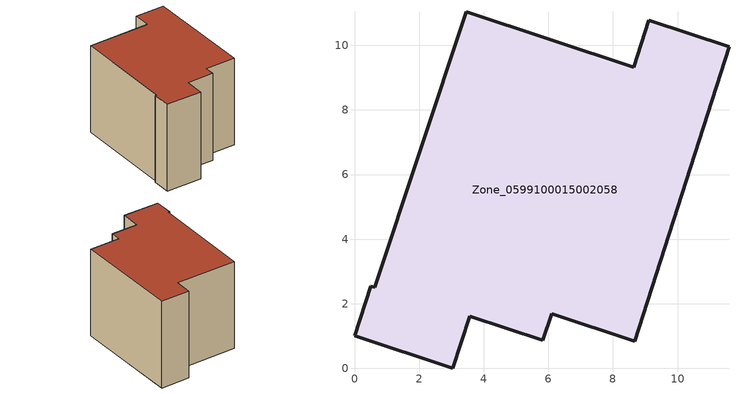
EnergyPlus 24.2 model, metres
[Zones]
Zone_0599100015002058
 floor ground (C_G): 9.11,10.78 11.59,9.96 8.68,0.85 6.1,1.69 5.83,0.87 3.57,1.61 3.04,0 0,1.01 0.51,2.55 0.62,2.51 3.45,11.04 8.64,9.33 z0.79
 wall outside (C_F): 11.59,9.96 9.11,10.78 8.64,9.33 3.45,11.04 0.62,2.51 0.51,2.55 0,1.01 3.04,0 3.57,1.61 5.83,0.87 6.1,1.69 8.68,0.85 11.59,9.96 z0.79:8.8
 roof outside (C_R): 3.45,11.04 0.62,2.51 0.51,2.55 0,1.01 3.04,0 3.57,1.61 5.83,0.87 6.1,1.69 8.68,0.85 11.59,9.96 9.11,10.78 8.64,9.33 z8.8
[BUILDING]
Pand.0599100015002058: North Axis=0; Terrain=City; Loads Convergence Tolerance Value=0.04; Temperature Convergence Tolerance Value=0.4; Solar Distribution=FullExterior; Maximum Number of Warmup Days=25; Minimum Number of Warmup Days=1
[Site:Location]
Rotterdam.The.Hague.AP_ZH_NLD Design_Conditions: Latitude=51.96; Longitude=4.45; Time Zone=1; Elevation=-4.5
[SITE:GROUNDTEMPERATURE:BUILDINGSURFACE]
18, 18, 18, 18, 18, 18, 18, 18, 18, 18, 18, 18
[MATERIAL] Thermal Absorptance=0.9; Solar Absorptance=0.7; Visible Absorptance=0.7
Name | Roughness | Thickness | Conductivity | Density | Specific Heat
G.TC.1965-1974 | MediumSmooth | 0.15 | 0.882353 | 540 | 1210
F.TC.1965-1974 | Rough | 0.3 | 0.697674 | 1920 | 840
R.TC.1965-1974 | MediumRough | 0.2 | 0.232558 | 1500 | 1000
[CONSTRUCTION]
C_G: G.TC.1965-1974
C_F: F.TC.1965-1974
C_R: R.TC.1965-1974
[ZONE]
Zone_0599100015002058: Type=1; Multiplier=1; Ceiling Height=Autocalculate; Volume=Autocalculate; Floor Area=autocalculate; Part of Total Floor Area=Yes
[ZONEINFILTRATION:DESIGNFLOWRATE]
Infil_Zone_0599100015002058: Zone or ZoneList or Space or SpaceList=Zone_0599100015002058; Schedule=AlwaysOn; Design Flow Rate Calculation Method=Flow/Area; Flow Rate per Floor Area=0.003; Constant Term Coefficient=1; Temperature Term Coefficient=0; Velocity Term Coefficient=0; Velocity Squared Term Coefficient=0
[HVACTEMPLATE:ZONE:IDEALLOADSAIRSYSTEM]
Zone_0599100015002058: Maximum Heating Supply Air Temperature=50; Minimum Cooling Supply Air Temperature=13; Maximum Heating Supply Air Humidity Ratio=0.0156; Minimum Cooling Supply Air Humidity Ratio=0.0077; Heating Limit=NoLimit; Cooling Limit=NoLimit; Dehumidification Control Type=ConstantSensibleHeatRatio; Cooling Sensible Heat Ratio=0.7; Dehumidification Setpoint=60; Humidification Control Type=None; Humidification Setpoint=30; Outdoor Air Method=None; Outdoor Air Flow Rate per Person=0.00944; Outdoor Air Flow Rate per Zone Floor Area=0; Outdoor Air Flow Rate per Zone=0; Demand Controlled Ventilation Type=None; Outdoor Air Economizer Type=NoEconomizer; Heat Recovery Type=None; Sensible Heat Recovery Effectiveness=0.7; Latent Heat Recovery Effectiveness=0.65
[ZONECONTROL:THERMOSTAT]
ThermostatControl_Zone_0599100015002058: Zone or ZoneList=Zone_0599100015002058; Control Type Schedule=DualSetpointControlType; Control 1=Thermostat_Zone_0599100015002058; Temperature Difference Between Cutout And Setpoint=0
[THERMOSTATSETPOINT:DUALSETPOINT]
Thermostat_Zone_0599100015002058: Heating Setpoint Temperature Schedule=HeatingSetpoint_Zone_0599100015002058; Cooling Setpoint Temperature Schedule=CoolingSetpoint_Zone_0599100015002058
[SCHEDULE:COMPACT]
HeatingSetpoint_Zone_0599100015002058: Through: 12/31, For: AllDays, Until: 24:00, 21
CoolingSetpoint_Zone_0599100015002058: Through: 12/31, For: AllDays, Until: 24:00, 24
DualSetpointControlType: Through: 12/31, For: AllDays, Until: 24:00, 4
AlwaysOn: Through: 12/31, For: AllDays, Until: 24:00, 1
